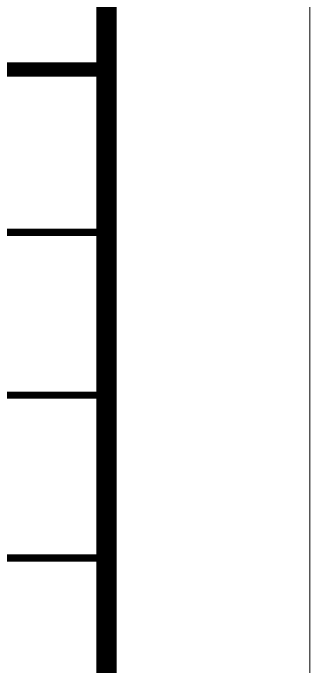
# Model space of a CAD drawing. Extents: x 3002737 to 4077523, y -995787 to -7267.
# Drawn here: x 3283576 to 3285035, y -687521 to -684309 of the extents above; entities that cross this region are included whole.
import ezdxf

# ---------------------------------------------------------------- set-up
doc = ezdxf.new("R2010")
doc.units = 0
doc.header["$LTSCALE"] = 1000
doc.header["$MEASUREMENT"] = 0
doc.layers.add('!!电气', color=1, linetype='CONTINUOUS')
doc.layers.add('图框', color=147, linetype='CONTINUOUS', lineweight=20)

# ---------------------------------------------------------------- blocks, each defined once
blk = doc.blocks.new('A$C086A1D60')
at = {"layer": '图框'}
for points, const_width in [([(7000, 13200.3), (0, 13200.3)], 70), ([(0, 13200.3), (7000, 13200.3)], 70), ([(0, 12400.3), (7000, 12400.3)], 35), ([(0, 11600.3), (7000, 11600.3)], 35), ([(0, 10800.3), (7000, 10800.3)], 35)]:
    blk.add_lwpolyline(points, dxfattribs=dict(at, const_width=const_width))

msp = doc.modelspace()

# ---------------------------------------------------------------- linework, layer by layer
at = {"layer": '图框'}
msp.add_lwpolyline([(3200935, -639386.6), (3285035, -639386.6), (3285035, -698786.6), (3200935, -698786.6)], close=True, dxfattribs=at)
at = {"layer": '图框', "const_width": 100}
msp.add_lwpolyline([(3284035, -697786.6), (3284035, -640386.6), (3203435, -640386.6), (3203435, -697786.6)], close=True, dxfattribs=at)

# ---------------------------------------------------------------- block references
at = {"layer": '!!电气'}
msp.add_blockref('A$C086A1D60', (3277035, -697786.6), dxfattribs=at)

doc.saveas('drawing.dxf')
